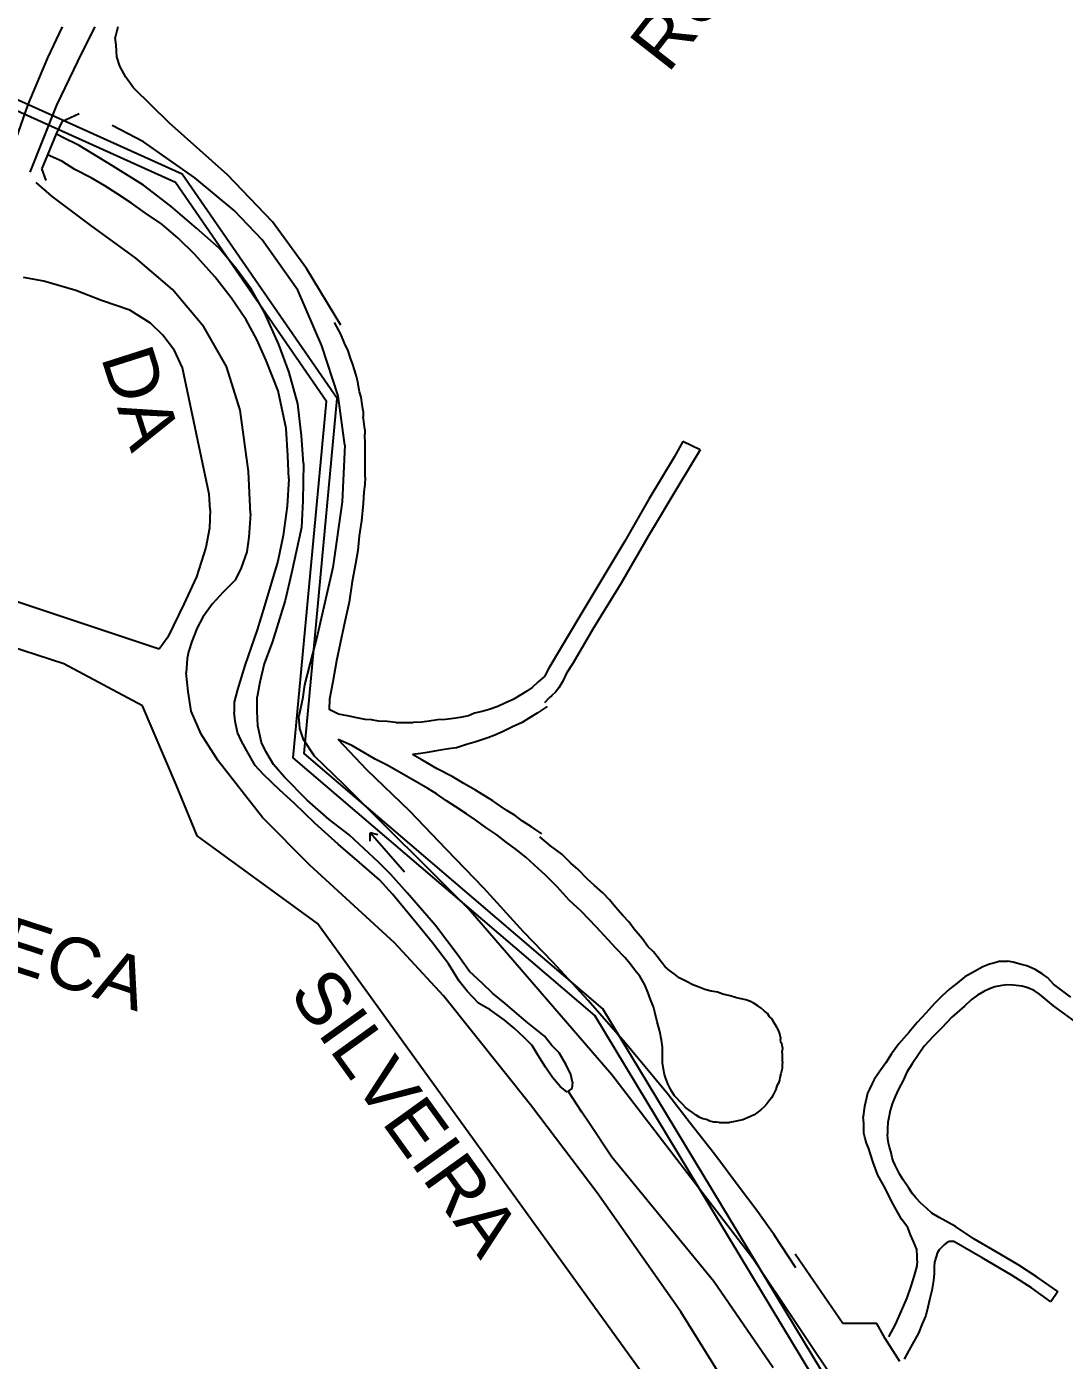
# Model space of a CAD drawing. Header units: millimetres. Extents: x 583 to 26013, y 350 to 21391.
# Drawn here: x 7671 to 7869, y 11129.6 to 11384 of the extents above; entities that cross this region are included whole.
import ezdxf

# ---------------------------------------------------------------- set-up
doc = ezdxf.new("R2010")
doc.units = ezdxf.units.MM
for name, color, linetype in [('105-QUADRAS_ESTRADAS', 80, 'Continuous'), ('110-CERCA_DE_ARAME', 10, 'Continuous'), ('115-PONTES_E_VIADUTO', 210, 'Continuous'), ('145-', 130, 'Continuous'), ('RIOS', 140, 'Continuous')]:
    doc.layers.add(name, color=color, linetype=linetype)
doc.styles.add('EU', font='arial.ttf', dxfattribs={"height": 10})

msp = doc.modelspace()

# ---------------------------------------------------------------- linework, layer by layer
at = {"layer": '105-QUADRAS_ESTRADAS', "color": 0, "linetype": 'Continuous'}
for p, q in [((7677.81551, 11383.90241), (7675.01551, 11378.00241)), ((7684.01551, 11383.90241), (7681.51551, 11379.00241)), ((7675.01551, 11378.00241), (7671.21551, 11369.10241)), ((7681.51551, 11379.00241), (7676.71551, 11369.00241)), ((7671.21551, 11369.10241), (7667.11551, 11357.30241)), ((7676.71551, 11369.00241), (7671.61551, 11356.20241)), ((7693.31551, 11362.00241), (7687.31551, 11365.10241)), ((7703.11551, 11355.10241), (7693.31551, 11362.00241)), ((7675.81551, 11351.60241), (7672.81551, 11354.20241)), ((7710.61551, 11348.90241), (7703.11551, 11355.10241)), ((7683.21551, 11346.10241), (7675.81551, 11351.60241)), ((7715.91551, 11343.30241), (7710.61551, 11348.90241)), ((7691.81551, 11339.80241), (7683.21551, 11346.10241)), ((7722.71551, 11333.70241), (7715.91551, 11343.30241)), ((7698.81551, 11333.80241), (7691.81551, 11339.80241)), ((7674.31551, 11335.40241), (7670.41551, 11336.10241)), ((7680.41551, 11333.60241), (7674.31551, 11335.40241)), ((7685.31551, 11331.70241), (7680.41551, 11333.60241)), ((7704.81551, 11326.70241), (7698.81551, 11333.80241)), ((7727.31551, 11323.10241), (7722.71551, 11333.70241)), ((7690.71551, 11329.90241), (7685.31551, 11331.70241)), ((7694.61551, 11327.40241), (7690.71551, 11329.90241)), ((7697.01551, 11325.10241), (7694.61551, 11327.40241)), ((7709.11551, 11319.10241), (7704.81551, 11326.70241)), ((7730.91551, 11325.30241), (7729.71551, 11327.50241)), ((7699.21551, 11322.20241), (7697.01551, 11325.10241)), ((7731.61551, 11323.60241), (7730.91551, 11325.30241)), ((7732.31551, 11322.10241), (7731.61551, 11323.60241)), ((7700.71551, 11318.90241), (7699.21551, 11322.20241)), ((7730.41551, 11313.50241), (7727.31551, 11323.10241)), ((7732.81551, 11320.70241), (7732.31551, 11322.10241)), ((7711.71551, 11310.80241), (7709.11551, 11319.10241)), ((7733.21551, 11319.50241), (7732.81551, 11320.70241)), ((7733.61551, 11318.30241), (7733.21551, 11319.50241)), ((7733.91551, 11317.20241), (7733.61551, 11318.30241)), ((7734.21551, 11316.20241), (7733.91551, 11317.20241)), ((7734.31551, 11315.40241), (7734.21551, 11316.20241)), ((7731.71551, 11304.10241), (7730.41551, 11313.50241)), ((7734.51551, 11314.30241), (7734.31551, 11315.40241)), ((7734.81551, 11313.30241), (7734.51551, 11314.30241)), ((7735.01551, 11311.90241), (7734.81551, 11313.30241)), ((7713.31551, 11299.10241), (7711.71551, 11310.80241)), ((7735.21551, 11310.70241), (7735.01551, 11311.90241)), ((7735.21551, 11310.70241), (7735.21551, 11309.50241)), ((7735.41551, 11308.20241), (7735.21551, 11309.50241)), ((7735.51551, 11307.10241), (7735.41551, 11308.20241)), ((7735.51551, 11307.10241), (7735.51551, 11306.20241)), ((7735.61551, 11304.30241), (7735.51551, 11306.20241)), ((7731.71551, 11304.10241), (7731.21551, 11293.30241)), ((7735.61551, 11298.00241), (7735.61551, 11304.30241)), ((7796.21551, 11304.80241), (7794.51551, 11301.80241)), ((7799.51551, 11303.20241), (7795.41551, 11296.50241)), ((7799.51551, 11303.20241), (7796.21551, 11304.80241)), ((7794.51551, 11301.80241), (7789.71551, 11293.80241)), ((7713.71551, 11291.00241), (7713.31551, 11299.10241)), ((7735.61551, 11298.00241), (7735.51551, 11296.60241)), ((7735.51551, 11296.60241), (7735.31551, 11295.20241)), ((7795.41551, 11296.50241), (7789.61551, 11286.80241)), ((7706.01551, 11291.80241), (7705.81551, 11294.80241)), ((7731.21551, 11293.30241), (7729.41551, 11280.80241)), ((7735.21551, 11293.00241), (7734.91551, 11289.70241)), ((7735.31551, 11295.20241), (7735.21551, 11293.00241)), ((7789.71551, 11293.80241), (7785.11551, 11285.80241)), ((7706.01551, 11291.80241), (7705.91551, 11288.30241)), ((7713.71551, 11291.00241), (7713.41551, 11286.60241)), ((7705.91551, 11288.30241), (7705.21551, 11284.60241)), ((7734.91551, 11289.70241), (7734.41551, 11286.80241)), ((7713.41551, 11286.60241), (7713.01551, 11283.80241)), ((7734.41551, 11286.80241), (7734.21551, 11284.00241)), ((7785.11551, 11285.80241), (7776.71551, 11271.80241)), ((7789.61551, 11286.80241), (7784.41551, 11277.80241)), ((7705.21551, 11284.60241), (7703.41551, 11279.00241)), ((7713.01551, 11283.80241), (7711.91551, 11280.70241)), ((7734.21551, 11284.00241), (7733.71551, 11281.50241)), ((7683.71551, 11269.40241), (7648.81551, 11281.00241)), ((7711.91551, 11280.70241), (7710.81551, 11278.40241)), ((7729.41551, 11280.80241), (7726.51551, 11268.00241)), ((7733.71551, 11281.50241), (7733.11551, 11278.10241)), ((7703.41551, 11279.00241), (7701.01551, 11273.80241)), ((7710.81551, 11278.40241), (7708.51551, 11276.10241)), ((7733.11551, 11278.10241), (7732.51551, 11274.20241)), ((7784.41551, 11277.80241), (7779.01551, 11269.00241)), ((7708.51551, 11276.10241), (7706.41551, 11273.80241)), ((7678.11551, 11262.40241), (7646.31551, 11272.80241)), ((7701.01551, 11273.80241), (7697.91551, 11267.50241)), ((7706.41551, 11273.80241), (7704.61551, 11271.30241)), ((7732.51551, 11274.20241), (7731.51551, 11269.60241)), ((7704.61551, 11271.30241), (7703.51551, 11269.30241)), ((7776.71551, 11271.80241), (7770.61551, 11261.60241)), ((7696.31551, 11265.20241), (7683.71551, 11269.40241)), ((7697.91551, 11267.50241), (7696.31551, 11265.20241)), ((7703.51551, 11269.30241), (7702.51551, 11266.70241)), ((7726.51551, 11268.00241), (7724.01551, 11258.40241)), ((7731.51551, 11269.60241), (7730.11551, 11263.00241)), ((7779.01551, 11269.00241), (7775.21551, 11262.50241)), ((7702.51551, 11266.70241), (7701.91551, 11264.70241)), ((7693.11551, 11254.40241), (7678.11551, 11262.40241)), ((7701.61551, 11263.40241), (7701.41551, 11260.70241)), ((7701.91551, 11264.70241), (7701.61551, 11263.40241)), ((7730.11551, 11263.00241), (7729.41551, 11259.00241)), ((7775.21551, 11262.50241), (7774.01551, 11260.60241)), ((7701.81551, 11257.10241), (7701.41551, 11260.70241)), ((7769.81551, 11260.00241), (7768.61551, 11259.00241)), ((7770.61551, 11261.60241), (7769.81551, 11260.00241)), ((7774.01551, 11260.60241), (7773.31551, 11259.10241)), ((7724.01551, 11258.40241), (7723.61551, 11255.70241)), ((7729.41551, 11259.00241), (7728.81551, 11255.70241)), ((7766.41551, 11257.20241), (7765.31551, 11256.50241)), ((7767.41551, 11257.90241), (7766.41551, 11257.20241)), ((7768.61551, 11259.00241), (7767.41551, 11257.90241)), ((7772.51551, 11257.80241), (7771.91551, 11257.00241)), ((7773.31551, 11259.10241), (7772.51551, 11257.80241)), ((7702.41551, 11253.40241), (7701.81551, 11257.10241)), ((7723.61551, 11255.70241), (7722.91551, 11252.40241)), ((7728.81551, 11255.70241), (7728.71551, 11253.70241)), ((7762.21551, 11254.90241), (7760.91551, 11254.30241)), ((7763.81551, 11255.60241), (7762.21551, 11254.90241)), ((7765.31551, 11256.50241), (7763.81551, 11255.60241)), ((7770.71551, 11255.90241), (7769.81551, 11255.00241)), ((7771.21551, 11256.40241), (7770.71551, 11255.90241)), ((7771.91551, 11257.00241), (7771.21551, 11256.40241)), ((7699.61551, 11239.20241), (7693.11551, 11254.40241)), ((7704.31551, 11249.00241), (7702.41551, 11253.40241)), ((7723.11551, 11250.10241), (7722.91551, 11252.40241)), ((7730.51551, 11252.80241), (7728.71551, 11253.70241)), ((7732.51551, 11252.40241), (7730.51551, 11252.80241)), ((7734.01551, 11252.10241), (7732.51551, 11252.40241)), ((7753.71551, 11252.20241), (7752.41551, 11252.00241)), ((7755.31551, 11252.50241), (7753.71551, 11252.20241)), ((7756.41551, 11253.00241), (7755.31551, 11252.50241)), ((7757.91551, 11253.30241), (7756.41551, 11253.00241)), ((7759.21551, 11253.70241), (7757.91551, 11253.30241)), ((7760.91551, 11254.30241), (7759.21551, 11253.70241)), ((7768.41551, 11253.00241), (7766.91551, 11252.10241)), ((7770.31551, 11254.30241), (7768.41551, 11253.00241)), ((7723.81551, 11248.00241), (7723.11551, 11250.10241)), ((7735.61551, 11251.80241), (7734.01551, 11252.10241)), ((7736.81551, 11251.70241), (7735.61551, 11251.80241)), ((7738.11551, 11251.50241), (7736.81551, 11251.70241)), ((7739.81551, 11251.40241), (7738.11551, 11251.50241)), ((7741.41551, 11251.20241), (7739.81551, 11251.40241)), ((7741.41551, 11251.20241), (7744.71551, 11251.20241)), ((7746.41551, 11251.30241), (7744.71551, 11251.20241)), ((7747.81551, 11251.50241), (7746.41551, 11251.30241)), ((7749.41551, 11251.70241), (7747.81551, 11251.50241)), ((7750.91551, 11251.80241), (7749.41551, 11251.70241)), ((7752.41551, 11252.00241), (7750.91551, 11251.80241)), ((7763.71551, 11250.40241), (7761.91551, 11249.50241)), ((7765.51551, 11251.20241), (7763.71551, 11250.40241)), ((7766.91551, 11252.10241), (7765.51551, 11251.20241)), ((7707.51551, 11243.90241), (7704.31551, 11249.00241)), ((7725.91551, 11244.80241), (7723.81551, 11248.00241)), ((7733.01551, 11246.80241), (7730.41551, 11248.00241)), ((7735.91551, 11242.20241), (7730.41551, 11248.00241)), ((7756.71551, 11247.50241), (7754.91551, 11247.00241)), ((7759.01551, 11248.30241), (7756.71551, 11247.50241)), ((7760.31551, 11248.80241), (7759.01551, 11248.30241)), ((7761.91551, 11249.50241), (7760.31551, 11248.80241)), ((7731.51551, 11239.40241), (7725.91551, 11244.80241)), ((7735.31551, 11245.50241), (7733.01551, 11246.80241)), ((7737.51551, 11244.20241), (7735.31551, 11245.50241)), ((7746.21551, 11245.30241), (7744.61551, 11245.10241)), ((7746.41551, 11244.10241), (7744.61551, 11245.10241)), ((7747.41551, 11245.50241), (7746.21551, 11245.30241)), ((7749.21551, 11245.80241), (7747.41551, 11245.50241)), ((7751.51551, 11246.20241), (7749.21551, 11245.80241)), ((7753.01551, 11246.40241), (7751.51551, 11246.20241)), ((7754.91551, 11247.00241), (7753.01551, 11246.40241)), ((7716.01551, 11233.10241), (7707.51551, 11243.90241)), ((7744.11551, 11234.30241), (7735.91551, 11242.20241)), ((7739.81551, 11243.10241), (7737.51551, 11244.20241)), ((7741.71551, 11242.00241), (7739.81551, 11243.10241)), ((7743.81551, 11240.80241), (7741.71551, 11242.00241)), ((7749.31551, 11242.40241), (7746.41551, 11244.10241)), ((7752.21551, 11240.90241), (7749.31551, 11242.40241)), ((7755.31551, 11215.70241), (7731.51551, 11239.40241)), ((7745.91551, 11239.60241), (7743.81551, 11240.80241)), ((7747.51551, 11238.60241), (7745.91551, 11239.60241)), ((7754.41551, 11239.60241), (7752.21551, 11240.90241)), ((7756.61551, 11238.30241), (7754.41551, 11239.60241)), ((7703.51551, 11229.60241), (7699.61551, 11239.20241)), ((7749.21551, 11237.60241), (7747.51551, 11238.60241)), ((7751.11551, 11236.30241), (7749.21551, 11237.60241)), ((7758.31551, 11237.30241), (7756.61551, 11238.30241)), ((7759.91551, 11236.30241), (7758.31551, 11237.30241)), ((7752.91551, 11235.10241), (7751.11551, 11236.30241)), ((7754.91551, 11233.80241), (7752.91551, 11235.10241)), ((7761.21551, 11235.40241), (7759.91551, 11236.30241)), ((7762.61551, 11234.40241), (7761.21551, 11235.40241)), ((7764.21551, 11233.50241), (7762.61551, 11234.40241)), ((7725.01551, 11224.00241), (7716.01551, 11233.10241)), ((7751.11551, 11227.00241), (7744.11551, 11234.30241)), ((7756.71551, 11232.60241), (7754.91551, 11233.80241)), ((7758.61551, 11231.20241), (7756.71551, 11232.60241)), ((7765.61551, 11232.40241), (7764.21551, 11233.50241)), ((7767.31551, 11231.30241), (7765.61551, 11232.40241)), ((7760.71551, 11229.80241), (7758.61551, 11231.20241)), ((7762.51551, 11228.40241), (7760.71551, 11229.80241)), ((7769.31551, 11230.00241), (7767.31551, 11231.30241)), ((7770.91551, 11227.70241), (7768.91551, 11229.40241)), ((7758.21551, 11219.60241), (7751.11551, 11227.00241)), ((7764.41551, 11227.00241), (7762.51551, 11228.40241)), ((7766.21551, 11225.50241), (7764.41551, 11227.00241)), ((7773.11551, 11226.10241), (7770.91551, 11227.70241)), ((7767.91551, 11224.00241), (7766.21551, 11225.50241)), ((7774.81551, 11224.40241), (7773.11551, 11226.10241)), ((7776.21551, 11223.20241), (7774.81551, 11224.40241)), ((7741.21551, 11209.20241), (7725.01551, 11224.00241)), ((7770.01551, 11222.10241), (7767.91551, 11224.00241)), ((7772.21551, 11219.90241), (7770.01551, 11222.10241)), ((7777.91551, 11221.40241), (7776.21551, 11223.20241)), ((7765.81551, 11211.30241), (7758.21551, 11219.60241)), ((7774.51551, 11217.30241), (7772.21551, 11219.90241)), ((7779.31551, 11220.10241), (7777.91551, 11221.40241)), ((7780.91551, 11218.70241), (7779.31551, 11220.10241)), ((7776.81551, 11215.20241), (7774.51551, 11217.30241)), ((7782.21551, 11217.40241), (7780.91551, 11218.70241)), ((7783.31551, 11216.00241), (7782.21551, 11217.40241)), ((7782.61551, 11184.00241), (7755.31551, 11215.70241)), ((7779.71551, 11212.20241), (7776.81551, 11215.20241)), ((7784.71551, 11214.40241), (7783.31551, 11216.00241)), ((7785.91551, 11213.20241), (7784.71551, 11214.40241)), ((7791.51551, 11122.90241), (7726.51551, 11212.90241)), ((7783.41551, 11208.20241), (7779.71551, 11212.20241)), ((7786.91551, 11211.80241), (7785.91551, 11213.20241)), ((7788.41551, 11210.00241), (7786.91551, 11211.80241)), ((7750.51551, 11199.10241), (7741.21551, 11209.20241)), ((7771.41551, 11205.50241), (7765.81551, 11211.30241)), ((7789.51551, 11208.50241), (7788.41551, 11210.00241)), ((7785.11551, 11206.40241), (7783.41551, 11208.20241)), ((7786.11551, 11205.20241), (7785.11551, 11206.40241)), ((7790.61551, 11207.50241), (7789.51551, 11208.50241)), ((7791.31551, 11206.60241), (7790.61551, 11207.50241)), ((7792.11551, 11205.50241), (7791.31551, 11206.60241)), ((7778.11551, 11198.20241), (7771.41551, 11205.50241)), ((7787.01551, 11204.00241), (7786.11551, 11205.20241)), ((7788.01551, 11202.80241), (7787.01551, 11204.00241)), ((7792.81551, 11204.60241), (7792.11551, 11205.50241)), ((7793.61551, 11203.90241), (7792.81551, 11204.60241)), ((7794.51551, 11203.30241), (7793.61551, 11203.90241)), ((7853.41551, 11204.60241), (7851.81551, 11203.70241)), ((7854.71551, 11205.10241), (7853.41551, 11204.60241)), ((7855.71551, 11205.40241), (7854.71551, 11205.10241)), ((7856.71551, 11205.70241), (7855.71551, 11205.40241)), ((7856.71551, 11205.70241), (7858.11551, 11205.70241)), ((7859.21551, 11205.50241), (7858.11551, 11205.70241)), ((7860.31551, 11205.20241), (7859.21551, 11205.50241)), ((7861.81551, 11204.80241), (7860.31551, 11205.20241)), ((7863.41551, 11204.10241), (7861.81551, 11204.80241)), ((7864.71551, 11203.30241), (7863.41551, 11204.10241)), ((7788.91551, 11201.20241), (7788.01551, 11202.80241)), ((7795.51551, 11202.50241), (7794.51551, 11203.30241)), ((7796.91551, 11201.80241), (7795.51551, 11202.50241)), ((7798.11551, 11201.20241), (7796.91551, 11201.80241)), ((7848.51551, 11201.50241), (7847.11551, 11200.40241)), ((7850.01551, 11202.70241), (7848.51551, 11201.50241)), ((7851.81551, 11203.70241), (7850.01551, 11202.70241)), ((7865.81551, 11202.50241), (7864.71551, 11203.30241)), ((7866.91551, 11201.30241), (7865.81551, 11202.50241)), ((7870.21551, 11198.80241), (7866.91551, 11201.30241)), ((7767.11551, 11178.30241), (7750.51551, 11199.10241)), ((7789.51551, 11199.80241), (7788.91551, 11201.20241)), ((7790.01551, 11198.40241), (7789.51551, 11199.80241)), ((7799.11551, 11200.80241), (7798.11551, 11201.20241)), ((7800.41551, 11200.30241), (7799.11551, 11200.80241)), ((7801.61551, 11200.00241), (7800.41551, 11200.30241)), ((7802.81551, 11199.80241), (7801.61551, 11200.00241)), ((7803.81551, 11199.40241), (7802.81551, 11199.80241)), ((7805.21551, 11199.10241), (7803.81551, 11199.40241)), ((7806.41551, 11198.70241), (7805.21551, 11199.10241)), ((7807.31551, 11198.50241), (7806.41551, 11198.70241)), ((7845.61551, 11199.00241), (7844.21551, 11197.60241)), ((7847.11551, 11200.40241), (7845.61551, 11199.00241)), ((7852.41551, 11199.20241), (7851.21551, 11198.30241)), ((7853.61551, 11199.90241), (7852.41551, 11199.20241)), ((7854.71551, 11200.40241), (7853.61551, 11199.90241)), ((7855.71551, 11200.80241), (7854.71551, 11200.40241)), ((7856.71551, 11201.00241), (7855.71551, 11200.80241)), ((7857.91551, 11201.20241), (7856.71551, 11201.00241)), ((7859.21551, 11201.10241), (7857.91551, 11201.20241)), ((7860.91551, 11200.90241), (7859.21551, 11201.10241)), ((7862.01551, 11200.60241), (7860.91551, 11200.90241)), ((7863.21551, 11200.10241), (7862.01551, 11200.60241)), ((7864.21551, 11199.40241), (7863.21551, 11200.10241)), ((7866.91551, 11197.20241), (7864.21551, 11199.40241)), ((7785.21551, 11190.10241), (7778.11551, 11198.20241)), ((7790.61551, 11197.00241), (7790.01551, 11198.40241)), ((7790.91551, 11195.70241), (7790.61551, 11197.00241)), ((7808.21551, 11198.30241), (7807.31551, 11198.50241)), ((7809.11551, 11198.00241), (7808.21551, 11198.30241)), ((7809.81551, 11197.60241), (7809.11551, 11198.00241)), ((7810.51551, 11197.20241), (7809.81551, 11197.60241)), ((7811.11551, 11196.70241), (7810.51551, 11197.20241)), ((7811.71551, 11196.20241), (7811.11551, 11196.70241)), ((7812.31551, 11195.70241), (7811.71551, 11196.20241)), ((7844.21551, 11197.60241), (7842.51551, 11195.80241)), ((7849.91551, 11197.10241), (7847.51551, 11195.00241)), ((7851.21551, 11198.30241), (7849.91551, 11197.10241)), ((7873.21551, 11192.60241), (7866.91551, 11197.20241)), ((7791.31551, 11194.10241), (7790.91551, 11195.70241)), ((7791.81551, 11192.30241), (7791.31551, 11194.10241)), ((7812.71551, 11195.10241), (7812.31551, 11195.70241)), ((7813.21551, 11194.70241), (7812.71551, 11195.10241)), ((7813.51551, 11194.10241), (7813.21551, 11194.70241)), ((7813.81551, 11193.60241), (7813.51551, 11194.10241)), ((7814.21551, 11193.00241), (7813.81551, 11193.60241)), ((7840.91551, 11194.00241), (7839.31551, 11192.10241)), ((7842.51551, 11195.80241), (7840.91551, 11194.00241)), ((7847.51551, 11195.00241), (7845.51551, 11192.90241)), ((7792.11551, 11190.60241), (7791.81551, 11192.30241)), ((7814.41551, 11192.50241), (7814.21551, 11193.00241)), ((7814.71551, 11191.80241), (7814.41551, 11192.50241)), ((7814.81551, 11191.20241), (7814.71551, 11191.80241)), ((7814.81551, 11191.20241), (7814.81551, 11190.80241)), ((7839.31551, 11192.10241), (7837.41551, 11189.90241)), ((7843.91551, 11191.30241), (7842.21551, 11189.50241)), ((7845.51551, 11192.90241), (7843.91551, 11191.30241)), ((7790.51551, 11183.70241), (7785.21551, 11190.10241)), ((7792.31551, 11189.30241), (7792.11551, 11190.60241)), ((7792.31551, 11186.30241), (7792.31551, 11189.30241)), ((7814.91551, 11190.20241), (7814.81551, 11190.80241)), ((7815.11551, 11189.80241), (7814.91551, 11190.20241)), ((7815.21551, 11189.20241), (7815.11551, 11189.80241)), ((7815.21551, 11189.20241), (7815.11551, 11188.50241)), ((7837.41551, 11189.90241), (7836.01551, 11188.00241)), ((7842.21551, 11189.50241), (7841.11551, 11187.90241)), ((7792.51551, 11185.10241), (7792.31551, 11186.30241)), ((7815.21551, 11187.80241), (7815.11551, 11188.50241)), ((7815.21551, 11186.50241), (7815.11551, 11185.90241)), ((7815.21551, 11186.50241), (7815.21551, 11187.80241)), ((7834.91551, 11186.30241), (7833.61551, 11184.50241)), ((7836.01551, 11188.00241), (7834.91551, 11186.30241)), ((7839.91551, 11186.10241), (7838.91551, 11184.50241)), ((7841.11551, 11187.90241), (7839.91551, 11186.10241)), ((7809.51551, 11149.00241), (7782.61551, 11184.00241)), ((7793.31551, 11180.30241), (7790.51551, 11183.70241)), ((7792.71551, 11184.10241), (7792.51551, 11185.10241)), ((7792.91551, 11183.30241), (7792.71551, 11184.10241)), ((7814.71551, 11183.50241), (7814.61551, 11183.00241)), ((7814.91551, 11184.20241), (7814.71551, 11183.50241)), ((7815.01551, 11184.70241), (7814.91551, 11184.20241)), ((7815.11551, 11185.20241), (7815.01551, 11184.70241)), ((7815.11551, 11185.90241), (7815.11551, 11185.20241)), ((7833.61551, 11184.50241), (7832.71551, 11183.10241)), ((7838.91551, 11184.50241), (7838.21551, 11182.90241)), ((7793.31551, 11182.30241), (7792.91551, 11183.30241)), ((7793.71551, 11181.50241), (7793.31551, 11182.30241)), ((7794.11551, 11180.80241), (7793.71551, 11181.50241)), ((7813.91551, 11181.20241), (7813.41551, 11180.20241)), ((7814.11551, 11181.90241), (7813.91551, 11181.20241)), ((7814.41551, 11182.40241), (7814.11551, 11181.90241)), ((7814.61551, 11183.00241), (7814.41551, 11182.40241)), ((7831.81551, 11181.30241), (7831.41551, 11180.50241)), ((7832.21551, 11182.20241), (7831.81551, 11181.30241)), ((7832.71551, 11183.10241), (7832.21551, 11182.20241)), ((7837.31551, 11181.30241), (7836.71551, 11179.90241)), ((7838.21551, 11182.90241), (7837.31551, 11181.30241)), ((7797.61551, 11174.80241), (7793.31551, 11180.30241)), ((7794.61551, 11180.00241), (7794.11551, 11180.80241)), ((7795.11551, 11179.50241), (7794.61551, 11180.00241)), ((7795.61551, 11178.90241), (7795.11551, 11179.50241)), ((7796.11551, 11178.40241), (7795.61551, 11178.90241)), ((7796.71551, 11177.80241), (7796.11551, 11178.40241)), ((7812.21551, 11178.50241), (7811.71551, 11177.90241)), ((7812.61551, 11179.00241), (7812.21551, 11178.50241)), ((7813.11551, 11179.60241), (7812.61551, 11179.00241)), ((7813.41551, 11180.20241), (7813.11551, 11179.60241)), ((7831.01551, 11178.80241), (7830.81551, 11178.00241)), ((7831.21551, 11179.60241), (7831.01551, 11178.80241)), ((7831.41551, 11180.50241), (7831.21551, 11179.60241)), ((7836.11551, 11178.50241), (7835.71551, 11177.20241)), ((7836.71551, 11179.90241), (7836.11551, 11178.50241)), ((7779.81551, 11161.50241), (7767.11551, 11178.30241)), ((7797.41551, 11177.30241), (7796.71551, 11177.80241)), ((7798.01551, 11176.80241), (7797.41551, 11177.30241)), ((7798.71551, 11176.30241), (7798.01551, 11176.80241)), ((7799.41551, 11175.90241), (7798.71551, 11176.30241)), ((7800.01551, 11175.60241), (7799.41551, 11175.90241)), ((7808.51551, 11175.80241), (7807.61551, 11175.40241)), ((7809.21551, 11176.10241), (7808.51551, 11175.80241)), ((7809.81551, 11176.40241), (7809.21551, 11176.10241)), ((7810.51551, 11176.90241), (7809.81551, 11176.40241)), ((7811.11551, 11177.40241), (7810.51551, 11176.90241)), ((7811.71551, 11177.90241), (7811.11551, 11177.40241)), ((7830.71551, 11177.10241), (7830.61551, 11176.00241)), ((7830.71551, 11174.80241), (7830.61551, 11176.00241)), ((7830.81551, 11178.00241), (7830.71551, 11177.10241)), ((7835.51551, 11175.90241), (7835.31551, 11174.90241)), ((7835.71551, 11177.20241), (7835.51551, 11175.90241)), ((7802.31551, 11168.80241), (7797.61551, 11174.80241)), ((7800.71551, 11175.50241), (7800.01551, 11175.60241)), ((7801.31551, 11175.20241), (7800.71551, 11175.50241)), ((7802.11551, 11175.00241), (7801.31551, 11175.20241)), ((7802.61551, 11175.00241), (7802.11551, 11175.00241)), ((7803.11551, 11174.90241), (7802.61551, 11175.00241)), ((7803.11551, 11174.90241), (7805.11551, 11174.90241)), ((7806.11551, 11175.10241), (7805.11551, 11174.90241)), ((7807.01551, 11175.30241), (7806.11551, 11175.10241)), ((7807.61551, 11175.40241), (7807.01551, 11175.30241)), ((7830.71551, 11172.90241), (7830.71551, 11174.80241)), ((7835.31551, 11174.90241), (7835.21551, 11173.80241)), ((7835.21551, 11173.80241), (7835.21551, 11172.70241)), ((7830.91551, 11172.10241), (7830.71551, 11172.90241)), ((7831.21551, 11171.00241), (7830.91551, 11172.10241)), ((7831.61551, 11170.10241), (7831.21551, 11171.00241)), ((7835.31551, 11171.80241), (7835.21551, 11172.70241)), ((7835.41551, 11171.00241), (7835.31551, 11171.80241)), ((7835.61551, 11170.20241), (7835.41551, 11171.00241)), ((7806.91551, 11162.60241), (7802.31551, 11168.80241)), ((7832.01551, 11168.90241), (7831.61551, 11170.10241)), ((7832.51551, 11167.30241), (7832.01551, 11168.90241)), ((7835.91551, 11169.20241), (7835.61551, 11170.20241)), ((7836.11551, 11168.20241), (7835.91551, 11169.20241)), ((7836.31551, 11167.60241), (7836.11551, 11168.20241)), ((7833.41551, 11164.90241), (7832.51551, 11167.30241)), ((7836.71551, 11166.80241), (7836.31551, 11167.60241)), ((7837.11551, 11165.90241), (7836.71551, 11166.80241)), ((7837.61551, 11165.00241), (7837.11551, 11165.90241)), ((7834.81551, 11162.40241), (7833.41551, 11164.90241)), ((7838.21551, 11164.00241), (7837.61551, 11165.00241)), ((7839.31551, 11162.40241), (7838.21551, 11164.00241)), ((7795.81551, 11138.80241), (7779.81551, 11161.50241)), ((7810.31551, 11158.10241), (7806.91551, 11162.60241)), ((7836.01551, 11159.90241), (7834.81551, 11162.40241)), ((7840.01551, 11161.30241), (7839.31551, 11162.40241)), ((7840.71551, 11160.50241), (7840.01551, 11161.30241)), ((7813.61551, 11153.50241), (7810.31551, 11158.10241)), ((7837.91551, 11156.50241), (7836.01551, 11159.90241)), ((7841.61551, 11159.50241), (7840.71551, 11160.50241)), ((7842.71551, 11158.50241), (7841.61551, 11159.50241)), ((7843.71551, 11157.60241), (7842.71551, 11158.50241)), ((7839.11551, 11154.90241), (7837.91551, 11156.50241)), ((7845.11551, 11156.80241), (7843.71551, 11157.60241)), ((7848.21551, 11155.10241), (7845.11551, 11156.80241)), ((7817.71551, 11147.20241), (7813.61551, 11153.50241)), ((7839.61551, 11153.50241), (7839.11551, 11154.90241)), ((7840.21551, 11152.20241), (7839.61551, 11153.50241)), ((7851.71551, 11152.70241), (7848.21551, 11155.10241)), ((7840.81551, 11150.70241), (7840.21551, 11152.20241)), ((7840.91551, 11149.40241), (7840.81551, 11150.70241)), ((7845.11551, 11150.60241), (7844.71551, 11150.00241)), ((7845.51551, 11151.10241), (7845.11551, 11150.60241)), ((7846.01551, 11151.60241), (7845.51551, 11151.10241)), ((7846.41551, 11151.90241), (7846.01551, 11151.60241)), ((7847.01551, 11152.20241), (7846.41551, 11151.90241)), ((7847.91551, 11152.20241), (7847.01551, 11152.20241)), ((7853.31551, 11149.10241), (7847.91551, 11152.20241)), ((7856.71551, 11149.80241), (7851.71551, 11152.70241)), ((7834.91551, 11111.00241), (7809.51551, 11149.00241)), ((7826.71551, 11136.60241), (7817.61551, 11149.80241)), ((7840.91551, 11148.50241), (7840.81551, 11147.60241)), ((7840.91551, 11148.50241), (7840.91551, 11149.40241)), ((7844.21551, 11148.30241), (7844.11551, 11147.40241)), ((7844.51551, 11149.30241), (7844.21551, 11148.30241)), ((7844.71551, 11150.00241), (7844.51551, 11149.30241)), ((7859.01551, 11145.70241), (7853.31551, 11149.10241)), ((7860.31551, 11147.70241), (7856.71551, 11149.80241)), ((7840.31551, 11145.70241), (7839.71551, 11143.70241)), ((7840.81551, 11147.60241), (7840.31551, 11145.70241)), ((7844.11551, 11146.10241), (7844.01551, 11144.80241)), ((7844.11551, 11147.40241), (7844.11551, 11146.10241)), ((7862.71551, 11143.40241), (7859.01551, 11145.70241)), ((7863.81551, 11145.40241), (7860.31551, 11147.70241)), ((7867.71551, 11142.70241), (7863.81551, 11145.40241)), ((7839.71551, 11143.70241), (7838.91551, 11141.50241)), ((7843.71551, 11142.90241), (7843.21551, 11141.10241)), ((7844.01551, 11144.80241), (7843.71551, 11142.90241)), ((7866.41551, 11140.70241), (7862.71551, 11143.40241)), ((7838.91551, 11141.50241), (7837.81551, 11139.00241)), ((7843.21551, 11141.10241), (7842.91551, 11139.70241)), ((7867.71551, 11142.70241), (7866.41551, 11140.70241)), ((7823.61551, 11094.30241), (7795.81551, 11138.80241)), ((7837.81551, 11139.00241), (7836.71551, 11136.40241)), ((7842.51551, 11138.10241), (7841.81551, 11136.50241)), ((7842.91551, 11139.70241), (7842.51551, 11138.10241)), ((7833.21551, 11136.60241), (7826.71551, 11136.60241)), ((7834.81551, 11133.70241), (7833.21551, 11136.60241)), ((7836.71551, 11136.40241), (7835.41551, 11134.00241)), ((7841.81551, 11136.50241), (7841.11551, 11134.70241)), ((7837.61551, 11129.30241), (7834.81551, 11133.70241)), ((7839.91551, 11132.60241), (7839.31551, 11131.40241)), ((7841.11551, 11134.70241), (7839.91551, 11132.60241)), ((7839.31551, 11131.40241), (7838.41551, 11129.80241))]:
    msp.add_line(p, q, dxfattribs=at)
at = {"layer": '110-CERCA_DE_ARAME', "color": 0, "linetype": 'Continuous'}
for p, q in [((7688.41551, 11383.90241), (7687.91551, 11381.90241)), ((7688.11551, 11380.40241), (7687.91551, 11381.90241)), ((7688.21551, 11378.20241), (7688.11551, 11380.40241)), ((7688.81551, 11376.40241), (7688.21551, 11378.20241)), ((7689.91551, 11374.30241), (7688.81551, 11376.40241)), ((7691.41551, 11372.30241), (7689.91551, 11374.30241)), ((7698.21551, 11365.60241), (7691.41551, 11372.30241)), ((7709.31551, 11355.70241), (7698.21551, 11365.60241)), ((7717.91551, 11346.70241), (7709.31551, 11355.70241)), ((7724.41551, 11337.80241), (7717.91551, 11346.70241)), ((7730.91551, 11327.00241), (7724.41551, 11337.80241)), ((7705.81551, 11294.80241), (7700.71551, 11318.90241)), ((7726.51551, 11212.90241), (7703.51551, 11229.60241))]:
    msp.add_line(p, q, dxfattribs=at)
at = {"layer": '115-PONTES_E_VIADUTO', "color": 0, "linetype": 'Continuous'}
for p, q in [((7681.01551, 11367.30241), (7677.71551, 11365.80241)), ((7677.71551, 11365.80241), (7676.61551, 11363.50241)), ((7676.61551, 11363.50241), (7675.01551, 11359.50241)), ((7675.01551, 11359.50241), (7673.91551, 11356.90241)), ((7674.71551, 11354.60241), (7673.91551, 11356.90241))]:
    msp.add_line(p, q, dxfattribs=at)
at = {"layer": '145-', "color": 0, "linetype": 'Continuous'}
for p, q in [((7677.81551, 11362.90241), (7676.61551, 11363.50241)), ((7681.01551, 11361.30241), (7677.81551, 11362.90241)), ((7677.71551, 11358.30241), (7675.01551, 11359.50241)), ((7687.41551, 11357.40241), (7681.01551, 11361.30241)), ((7680.21551, 11356.70241), (7677.71551, 11358.30241)), ((7683.31551, 11355.10241), (7680.21551, 11356.70241)), ((7693.31551, 11353.70241), (7687.41551, 11357.40241)), ((7685.91551, 11353.60241), (7683.31551, 11355.10241)), ((7688.21551, 11352.10241), (7685.91551, 11353.60241)), ((7691.01551, 11350.30241), (7688.21551, 11352.10241)), ((7698.51551, 11349.70241), (7693.31551, 11353.70241)), ((7693.71551, 11348.40241), (7691.01551, 11350.30241)), ((7703.41551, 11345.50241), (7698.51551, 11349.70241)), ((7696.81551, 11346.30241), (7693.71551, 11348.40241)), ((7699.91551, 11343.60241), (7696.81551, 11346.30241)), ((7707.71551, 11341.70241), (7703.41551, 11345.50241)), ((7703.11551, 11340.50241), (7699.91551, 11343.60241)), ((7710.91551, 11337.90241), (7707.71551, 11341.70241)), ((7706.91551, 11336.20241), (7703.11551, 11340.50241)), ((7710.01551, 11332.20241), (7706.91551, 11336.20241)), ((7713.91551, 11333.80241), (7710.91551, 11337.90241)), ((7716.41551, 11329.40241), (7713.91551, 11333.80241)), ((7712.91551, 11328.00241), (7710.01551, 11332.20241)), ((7719.11551, 11323.30241), (7716.41551, 11329.40241)), ((7714.91551, 11324.30241), (7712.91551, 11328.00241)), ((7716.71551, 11320.30241), (7714.91551, 11324.30241)), ((7721.11551, 11318.00241), (7719.11551, 11323.30241)), ((7719.01551, 11314.50241), (7716.71551, 11320.30241)), ((7722.71551, 11312.00241), (7721.11551, 11318.00241)), ((7720.51551, 11307.30241), (7719.01551, 11314.50241)), ((7723.41551, 11305.90241), (7722.71551, 11312.00241)), ((7720.81551, 11302.10241), (7720.51551, 11307.30241)), ((7723.81551, 11300.60241), (7723.41551, 11305.90241)), ((7721.01551, 11297.70241), (7720.81551, 11302.10241)), ((7723.81551, 11300.60241), (7723.71551, 11293.50241)), ((7721.01551, 11297.70241), (7720.71551, 11292.50241)), ((7723.71551, 11293.50241), (7723.41551, 11288.40241)), ((7720.71551, 11292.50241), (7719.91551, 11286.90241)), ((7723.41551, 11288.40241), (7721.51551, 11279.70241)), ((7719.91551, 11286.90241), (7718.91551, 11282.00241)), ((7718.91551, 11282.00241), (7716.41551, 11273.50241)), ((7721.51551, 11279.70241), (7720.31551, 11274.50241)), ((7716.41551, 11273.50241), (7715.01551, 11268.90241)), ((7720.31551, 11274.50241), (7717.91551, 11266.70241)), ((7715.01551, 11268.90241), (7712.61551, 11262.10241)), ((7717.91551, 11266.70241), (7716.31551, 11262.40241)), ((7716.31551, 11262.40241), (7715.51551, 11258.90241)), ((7712.61551, 11262.10241), (7711.21551, 11257.50241)), ((7711.21551, 11257.50241), (7710.61551, 11255.10241)), ((7715.51551, 11258.90241), (7715.01551, 11256.10241)), ((7710.61551, 11255.10241), (7710.61551, 11253.20241)), ((7715.01551, 11253.40241), (7715.01551, 11256.10241)), ((7710.81551, 11251.50241), (7710.61551, 11253.20241)), ((7715.11551, 11250.60241), (7715.01551, 11253.40241)), ((7711.21551, 11249.30241), (7710.81551, 11251.50241)), ((7715.81551, 11247.40241), (7715.11551, 11250.60241)), ((7711.91551, 11247.80241), (7711.21551, 11249.30241)), ((7713.01551, 11245.80241), (7711.91551, 11247.80241)), ((7716.61551, 11245.70241), (7715.81551, 11247.40241)), ((7714.61551, 11243.00241), (7713.01551, 11245.80241)), ((7718.11551, 11243.20241), (7716.61551, 11245.70241)), ((7716.21551, 11241.30241), (7714.61551, 11243.00241)), ((7720.21551, 11240.80241), (7718.11551, 11243.20241)), ((7719.31551, 11238.30241), (7716.21551, 11241.30241)), ((7724.51551, 11236.40241), (7720.21551, 11240.80241)), ((7722.01551, 11235.80241), (7719.31551, 11238.30241)), ((7726.01551, 11232.00241), (7722.01551, 11235.80241)), ((7728.71551, 11232.70241), (7724.51551, 11236.40241)), ((7730.41551, 11228.00241), (7726.01551, 11232.00241)), ((7732.51551, 11229.80241), (7728.71551, 11232.70241)), ((7735.41551, 11227.10241), (7732.51551, 11229.80241)), ((7743.11551, 11222.70241), (7736.51551, 11230.20241)), ((7736.51551, 11228.60241), (7736.51551, 11230.20241)), ((7738.01551, 11229.80241), (7736.51551, 11230.20241)), ((7734.51551, 11224.50241), (7730.41551, 11228.00241)), ((7738.11551, 11224.60241), (7735.41551, 11227.10241)), ((7738.31551, 11221.20241), (7734.51551, 11224.50241)), ((7740.51551, 11222.20241), (7738.11551, 11224.60241)), ((7743.61551, 11218.70241), (7740.51551, 11222.20241)), ((7740.81551, 11218.50241), (7738.31551, 11221.20241)), ((7745.31551, 11213.00241), (7740.81551, 11218.50241)), ((7745.71551, 11216.30241), (7743.61551, 11218.70241)), ((7749.01551, 11212.50241), (7745.71551, 11216.30241)), ((7748.41551, 11209.20241), (7745.31551, 11213.00241)), ((7753.31551, 11206.80241), (7749.01551, 11212.50241)), ((7751.51551, 11205.20241), (7748.41551, 11209.20241)), ((7755.51551, 11203.70241), (7753.31551, 11206.80241)), ((7753.51551, 11201.90241), (7751.51551, 11205.20241)), ((7755.01551, 11200.00241), (7753.51551, 11201.90241)), ((7757.91551, 11201.50241), (7755.51551, 11203.70241)), ((7759.91551, 11199.50241), (7757.91551, 11201.50241)), ((7757.21551, 11197.70241), (7755.01551, 11200.00241)), ((7762.31551, 11197.60241), (7759.91551, 11199.50241)), ((7759.41551, 11196.40241), (7757.21551, 11197.70241)), ((7762.11551, 11194.50241), (7759.41551, 11196.40241)), ((7766.31551, 11194.20241), (7762.31551, 11197.60241)), ((7764.01551, 11192.90241), (7762.11551, 11194.50241)), ((7769.81551, 11191.40241), (7766.31551, 11194.20241)), ((7765.91551, 11191.10241), (7764.01551, 11192.90241)), ((7767.41551, 11189.60241), (7765.91551, 11191.10241)), ((7771.21551, 11189.60241), (7769.81551, 11191.40241)), ((7768.61551, 11187.70241), (7767.41551, 11189.60241)), ((7772.61551, 11188.20241), (7771.21551, 11189.60241)), ((7770.01551, 11185.50241), (7768.61551, 11187.70241)), ((7773.91551, 11185.90241), (7772.61551, 11188.20241)), ((7771.31551, 11183.50241), (7770.01551, 11185.50241)), ((7772.81551, 11181.80241), (7771.31551, 11183.50241)), ((7774.81551, 11184.10241), (7773.91551, 11185.90241)), ((7775.11551, 11182.60241), (7774.81551, 11184.10241)), ((7774.11551, 11180.70241), (7772.81551, 11181.80241)), ((7774.31551, 11180.90241), (7774.11551, 11180.70241)), ((7775.01551, 11181.40241), (7774.31551, 11180.90241)), ((7776.91551, 11176.90241), (7774.31551, 11180.90241)), ((7775.11551, 11182.60241), (7775.01551, 11181.40241)), ((7778.41551, 11174.70241), (7776.91551, 11176.90241)), ((7782.61551, 11168.30241), (7778.41551, 11174.70241)), ((7802.11551, 11144.60241), (7782.61551, 11168.30241)), ((7813.41551, 11128.10241), (7802.11551, 11144.60241))]:
    msp.add_line(p, q, dxfattribs=at)
at = {"layer": 'RIOS', "lineweight": 25, "flags": 128}
for points in [[(7940.24181, 10852.03142), (7922.66518, 10948.01043), (7863.98599, 11058.88965), (7822.71561, 11127.50409), (7780.92062, 11196.61165), (7723.92675, 11245.31586), (7730.25929, 11313.01136), (7700.70877, 11355.79283), (7654.4134, 11376.68439), (7577.09738, 11448.47017), (7541.58546, 11468.18632), (7462.93612, 11474.39067), (7357.30961, 11477.4878), (7323.56684, 11471.60055), (7289.04552, 11376.47839), (7300.74289, 11309.07241), (7308.00047, 11264.01083), (7264.04946, 11238.05985), (7161.8653, 11197.503), (7067.76123, 11181.4134)], [(7938.26241, 10851.73735), (7920.75339, 10947.34717), (7862.24389, 11057.90573), (7821.00299, 11126.47116), (7779.37615, 11195.3007), (7721.83883, 11244.46931), (7728.20023, 11312.47329), (7699.37923, 11354.19859), (7653.29243, 11374.99604), (7575.9144, 11446.83939), (7540.99476, 11466.22671), (7462.8281, 11472.39298), (7357.45364, 11475.48272), (7325.05169, 11469.82941), (7291.10703, 11376.29619), (7302.71551, 11309.40241), (7310.19192, 11262.98216), (7264.93214, 11236.25842), (7162.40862, 11195.56688), (7068.65705, 11179.53754)]]:
    msp.add_lwpolyline(points, dxfattribs=at)

# ---------------------------------------------------------------- texts
at = {"color": 0, "linetype": 'Continuous', "lineweight": 20, "style": 'EU'}
for s, rotation, p in [('RUSSO', 51.9377249, (7793.33331, 11374.85364)), ('DA', 287.7563503, (7685.12673, 11320.9324)), ('        DEODORO            DA          FONSECA', 341.9445648, (7430.22075, 11281.44481)), ('SILVEIRA', 305.7755318, (7720.87522, 11199.53703))]:
    msp.add_text(s, height=10, rotation=rotation, dxfattribs=at).set_placement(p)

doc.saveas('drawing.dxf')
